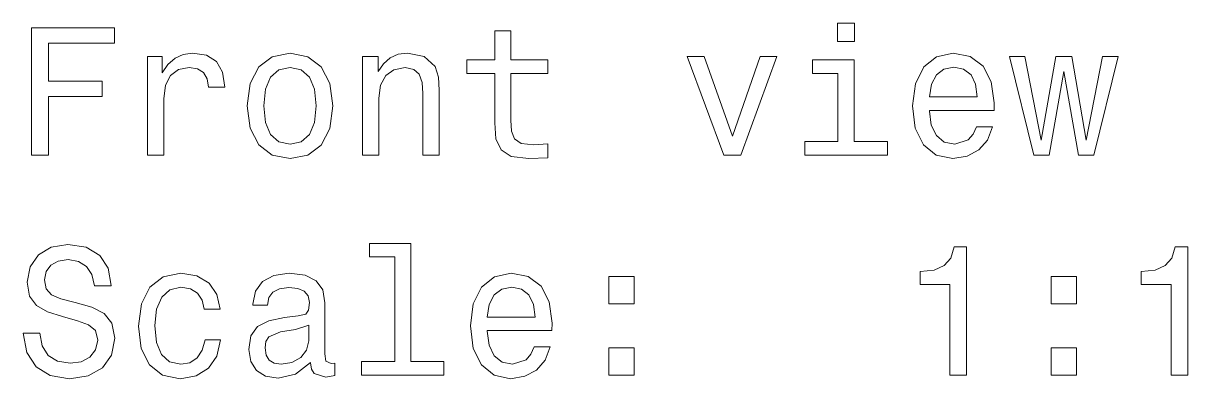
# Model space of a CAD drawing. Extents: x 131 to 289, y -67 to 160.
# Drawn here: x 192.98 to 224.97, y -66.66 to -56.89 of the extents above.
import ezdxf

# ---------------------------------------------------------------- set-up
doc = ezdxf.new("R2010")
doc.units = 0

msp = doc.modelspace()

# ---------------------------------------------------------------- linework, layer by layer
at = {"color": 7, "lineweight": 13}
for points in [[(215.816895, -56.894688), (215.34787, -56.894688), (215.34787, -57.39901), (215.816895, -57.39901)], [(193.203049, -60.515724), (193.672073, -60.515724), (193.672073, -58.906933), (195.144699, -58.906933), (195.144699, -58.488346), (193.672073, -58.488346), (193.672073, -57.439354), (195.48259, -57.439354), (195.48259, -57.015724), (193.203049, -57.015724)], [(205.932159, -58.276531), (205.932159, -59.63316), (205.962418, -60.071918), (206.103622, -60.374516), (206.386047, -60.551025), (206.865158, -60.611546), (207.389648, -60.58633), (207.389648, -60.203045), (207.006363, -60.233303), (206.658386, -60.192959), (206.471786, -60.066875), (206.391098, -59.855061), (206.375961, -59.55751), (206.375961, -58.276531), (207.389648, -58.276531), (207.389648, -57.898289), (206.375961, -57.898289), (206.375961, -57.106503), (205.932159, -57.106503), (205.932159, -57.898289), (205.165588, -57.898289), (205.165588, -58.276531)], [(196.395416, -60.515724), (196.839218, -60.515724), (196.839218, -58.967453), (196.884613, -58.594254), (197.020782, -58.326965), (197.242676, -58.165581), (197.540222, -58.110104), (197.762131, -58.145409), (197.928558, -58.246273), (198.029419, -58.41774), (198.064728, -58.649731), (198.513565, -58.649731), (198.453049, -58.24123), (198.286621, -57.948723), (198.009247, -57.772209), (197.631012, -57.711689), (197.373795, -57.752037), (197.151901, -57.852901), (196.955215, -58.024368), (196.798874, -58.256359), (196.798874, -57.80751), (196.395416, -57.80751)], [(199.133881, -59.164139), (199.214584, -59.779411), (199.446564, -60.233303), (199.814728, -60.515724), (200.30896, -60.611546), (200.798157, -60.515724), (201.166306, -60.238346), (201.3983, -59.784454), (201.484039, -59.164139), (201.3983, -58.548866), (201.166306, -58.089931), (200.798157, -57.812553), (200.30896, -57.711689), (199.814728, -57.812553), (199.446564, -58.094975), (199.214584, -58.548866)], [(202.301041, -60.515724), (202.744843, -60.515724), (202.744843, -58.952324), (202.790222, -58.594254), (202.936478, -58.332008), (203.163422, -58.170624), (203.466019, -58.110104), (203.708099, -58.160538), (203.85939, -58.296703), (203.935043, -58.523651), (203.960251, -58.826244), (203.960251, -60.515724), (204.404068, -60.515724), (204.404068, -58.735466), (204.383881, -58.377396), (204.293106, -58.079845), (203.99556, -57.80751), (203.531586, -57.711689), (203.274384, -57.746994), (203.057526, -57.842812), (202.870926, -58.004196), (202.72467, -58.221054), (202.72467, -57.80751), (202.301041, -57.80751)], [(212.221069, -60.515724), (212.690079, -60.515724), (213.678558, -57.80751), (213.21962, -57.80751), (212.458099, -59.99123), (211.681442, -57.80751), (211.217468, -57.80751)], [(217.869476, -59.290218), (219.644699, -59.290218), (219.649734, -59.083447), (219.569046, -58.503475), (219.347137, -58.069759), (218.994125, -57.80751), (218.525101, -57.711689), (218.066162, -57.812553), (217.713135, -58.094975), (217.486191, -58.553909), (217.405502, -59.159096), (217.481155, -59.779411), (217.708099, -60.233303), (218.056076, -60.515724), (218.509964, -60.611546), (218.903336, -60.545982), (219.226105, -60.374516), (219.463135, -60.10218), (219.599304, -59.739067), (219.160553, -59.739067), (219.069763, -59.940796), (218.938644, -60.092094), (218.565445, -60.213131), (218.277985, -60.157654), (218.061127, -59.98114), (217.919907, -59.69368), (217.869476, -59.305351)], [(221.157669, -60.515724), (221.561127, -58.216011), (221.964584, -60.515724), (222.388214, -60.515724), (223.053925, -57.80751), (222.625244, -57.80751), (222.176392, -60.107224), (221.777985, -57.80751), (221.339218, -57.80751), (220.940796, -60.107224), (220.491959, -57.80751), (220.068329, -57.80751), (220.734039, -60.515724)], [(199.587784, -59.159096), (199.633163, -58.705204), (199.774384, -58.377396), (200.001328, -58.175667), (200.30896, -58.105061), (200.611557, -58.175667), (200.838501, -58.372353), (200.979706, -58.705204), (201.030136, -59.159096), (200.979706, -59.618031), (200.838501, -59.950882), (200.611557, -60.152611), (200.30896, -60.218174), (200.001328, -60.152611), (199.774384, -59.950882), (199.633163, -59.618031)], [(215.801758, -60.142525), (215.801758, -57.898289), (214.661987, -57.898289), (214.661987, -58.276531), (215.357956, -58.276531), (215.357956, -60.142525), (214.450165, -60.142525), (214.450165, -60.515724), (216.71962, -60.515724), (216.71962, -60.142525)], [(217.869476, -58.917023), (217.924957, -58.569038), (218.061127, -58.311832), (218.267899, -58.155495), (218.540222, -58.100018), (218.807526, -58.155495), (219.014297, -58.311832), (219.140381, -58.569038), (219.18576, -58.917023)], [(193.440079, -65.407654), (192.981155, -65.407654), (193.082016, -65.942238), (193.334183, -66.335609), (193.722504, -66.572639), (194.246994, -66.658371), (194.766449, -66.577682), (195.154785, -66.355782), (195.401901, -66.007797), (195.492676, -65.548866), (195.417023, -65.135323), (195.205215, -64.868027), (194.862274, -64.691513), (194.403336, -64.560394), (194.009964, -64.464569), (193.752762, -64.353622), (193.606506, -64.192238), (193.561127, -63.940075), (193.606506, -63.713131), (193.73764, -63.54166), (193.939362, -63.425667), (194.216736, -63.385319), (194.499161, -63.435753), (194.721069, -63.571918), (194.867325, -63.798866), (194.937927, -64.106499), (195.396851, -64.106499), (195.396851, -64.096413), (195.316162, -63.622353), (195.079132, -63.269325), (194.705933, -63.047424), (194.201614, -62.971775), (193.747726, -63.047424), (193.394699, -63.259239), (193.167755, -63.587048), (193.087051, -64.010681), (193.152618, -64.388924), (193.344269, -64.646126), (193.646851, -64.817596), (194.060394, -64.948723), (194.468903, -65.064713), (194.776535, -65.175667), (194.963135, -65.337051), (195.028702, -65.599297), (194.968185, -65.866585), (194.811844, -66.068314), (194.574814, -66.194397), (194.267166, -66.234741), (193.92424, -66.179268), (193.661987, -66.017883), (193.49556, -65.755638)], [(203.183594, -63.314716), (203.183594, -66.189354), (202.270782, -66.189354), (202.270782, -66.562553), (204.535187, -66.562553), (204.535187, -66.189354), (203.627411, -66.189354), (203.627411, -62.941517), (202.48764, -62.941517), (202.48764, -63.314716)], [(218.434326, -66.562553), (218.89325, -66.562553), (218.89325, -63.037338), (218.550323, -63.037338), (218.459534, -63.344975), (218.277985, -63.551746), (218.00061, -63.672783), (217.617325, -63.713131), (217.617325, -64.071198), (218.434326, -64.071198)], [(224.506363, -66.562553), (224.965302, -66.562553), (224.965302, -63.037338), (224.62236, -63.037338), (224.531586, -63.344975), (224.350021, -63.551746), (224.072647, -63.672783), (223.689362, -63.713131), (223.689362, -64.071198), (224.506363, -64.071198)], [(197.953766, -64.752037), (198.392532, -64.752037), (198.301758, -64.348579), (198.0849, -64.030853), (197.746994, -63.834167), (197.308243, -63.758518), (196.824097, -63.859383), (196.455933, -64.141808), (196.223953, -64.600739), (196.14325, -65.216011), (196.218903, -65.826241), (196.445847, -66.280136), (196.803925, -66.562553), (197.293106, -66.658371), (197.726822, -66.582726), (198.064728, -66.370911), (198.296707, -66.038055), (198.397583, -65.594254), (197.973938, -65.594254), (197.8983, -65.876671), (197.75708, -66.088493), (197.555359, -66.219612), (197.308243, -66.259956), (197.00061, -66.194397), (196.778702, -65.992668), (196.642532, -65.664856), (196.597137, -65.200882), (196.642532, -64.746994), (196.783737, -64.419182), (197.010696, -64.217453), (197.308243, -64.146851), (197.570496, -64.192238), (197.767181, -64.308228), (197.8983, -64.49987)], [(200.87381, -66.209526), (200.87381, -66.224655), (200.899017, -66.396126), (200.97467, -66.517166), (201.292389, -66.612984), (201.539505, -66.572639), (201.539505, -66.229698), (201.433594, -66.244827), (201.292389, -66.179268), (201.267181, -65.977539), (201.267181, -64.575523), (201.20665, -64.217453), (201.030136, -63.96529), (200.722504, -63.813995), (200.288788, -63.758518), (199.865158, -63.819038), (199.552475, -63.990509), (199.355789, -64.257797), (199.290222, -64.610825), (199.290222, -64.641083), (199.688644, -64.641083), (199.723953, -64.429268), (199.8349, -64.277969), (200.016449, -64.187195), (200.273651, -64.151894), (200.520782, -64.177109), (200.697296, -64.252754), (200.803192, -64.383881), (200.838501, -64.565437), (200.818329, -64.777252), (200.73764, -64.883156), (200.535904, -64.933594), (200.157669, -64.973938), (199.723953, -65.064713), (199.416306, -65.226097), (199.234756, -65.478256), (199.179276, -65.851456), (199.229706, -66.184311), (199.386047, -66.431427), (199.638214, -66.587769), (199.986191, -66.643242), (200.455215, -66.537338)], [(205.725388, -65.337051), (207.50061, -65.337051), (207.505646, -65.13028), (207.424957, -64.550308), (207.203049, -64.116585), (206.850021, -63.85434), (206.381012, -63.758518), (205.922073, -63.859383), (205.569046, -64.141808), (205.342102, -64.600739), (205.261414, -65.205925), (205.337067, -65.826241), (205.564011, -66.280136), (205.911987, -66.562553), (206.365875, -66.658371), (206.759247, -66.592812), (207.082016, -66.421341), (207.319046, -66.14901), (207.455215, -65.785896), (207.016449, -65.785896), (206.925674, -65.987625), (206.794556, -66.138924), (206.421356, -66.259956), (206.133881, -66.204483), (205.917023, -66.027969), (205.775818, -65.740509), (205.725388, -65.35218)], [(209.069046, -64.605782), (209.765015, -64.605782), (209.765015, -63.85434), (209.069046, -63.85434)], [(221.213135, -64.605782), (221.909103, -64.605782), (221.909103, -63.85434), (221.213135, -63.85434)], [(205.725388, -64.963852), (205.780869, -64.615868), (205.917023, -64.358665), (206.12381, -64.202324), (206.396133, -64.146851), (206.663422, -64.202324), (206.870193, -64.358665), (206.996277, -64.615868), (207.041672, -64.963852)], [(200.823364, -65.614426), (200.762848, -65.876671), (200.601471, -66.078407), (200.35939, -66.209526), (200.061844, -66.254913), (199.870193, -66.229698), (199.734039, -66.14901), (199.6483, -66.007797), (199.623077, -65.811111), (199.64325, -65.634598), (199.723953, -65.508522), (200.046707, -65.36731), (200.455215, -65.306793), (200.823364, -65.185753)], [(209.069046, -66.562553), (209.765015, -66.562553), (209.765015, -65.811111), (209.069046, -65.811111)], [(221.213135, -66.562553), (221.909103, -66.562553), (221.909103, -65.811111), (221.213135, -65.811111)]]:
    msp.add_lwpolyline(points, close=True, dxfattribs=at)

doc.saveas('drawing.dxf')
